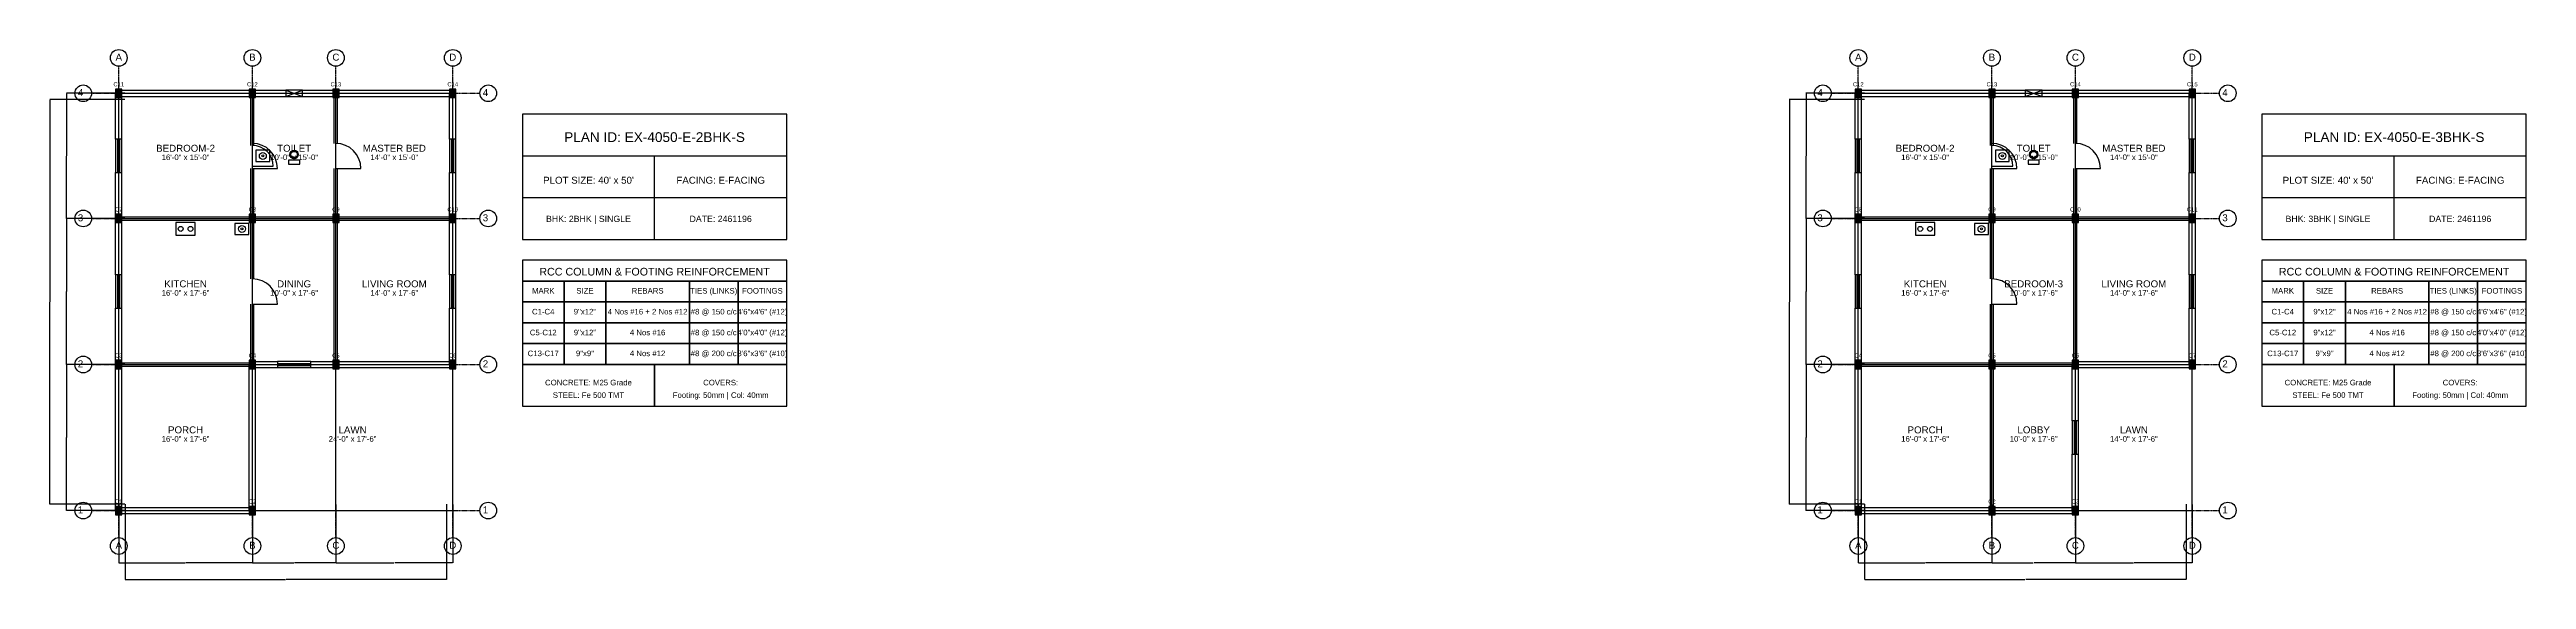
# Model space of a CAD drawing. Header units: inches. Extents: x -134 to 23580, y -99 to 23207.
# Drawn here: x 12400 to 15960, y 4901 to 5663 of the extents above; entities that cross this region are included whole.
import ezdxf
from ezdxf.enums import TextEntityAlignment as Align

# ---------------------------------------------------------------- set-up
doc = ezdxf.new("R2010")
doc.units = ezdxf.units.IN
doc.header["$MEASUREMENT"] = 0
doc.linetypes.add('CENTER', pattern=[2, 1.25, -0.25, 0.25, -0.25])
for name, color, linetype in [('A-COL-HATCH', 251, 'Continuous'), ('A-COLUMN', 1, 'Continuous'), ('A-DIM', 5, 'Continuous'), ('A-DOOR', 30, 'Continuous'), ('A-FIXTURE', 8, 'Continuous'), ('A-TEXT', 2, 'Continuous'), ('A-WALL-EXT', 7, 'Continuous'), ('A-WALL-INT', 9, 'Continuous'), ('A-WINDOW', 4, 'Continuous'), ('S-BEAM-FRAMING', 2, 'Continuous'), ('S-BUBBLE', 4, 'Continuous'), ('S-GRID-CENTER', 8, 'CENTER'), ('S-TABLE', 7, 'Continuous'), ('S-TEXT', 3, 'Continuous')]:
    doc.layers.add(name, color=color, linetype=linetype)
doc.styles.get("Standard").update_dxf_attribs({"font": 'arial.ttf'})
doc.dimstyles.get("Standard").update_dxf_attribs({"dimtxt": 0.18, "dimasz": 0.18, "dimexe": 0.18, "dimexo": 0.0625, "dimgap": 0.09, "dimtad": 0, "dimtih": 1, "dimtoh": 1, "dimdec": 4, "dimzin": 0, "dimdsep": 46, "dimtxsty": 'Standard', "dimcen": 0.09, "dimadec": 0, "dimazin": 0, "dimtfac": 1, "dimtdec": 4, "dimtofl": 0, "dimtmove": 0, "dimatfit": 3, "dimfxl": 1, "dimtolj": 1, "dimtzin": 0, "dimarcsym": 0})

# ---------------------------------------------------------------- blocks, each defined once
blk = doc.blocks.new('*D251')
at = {"layer": 'A-DIM', "color": 0, "lineweight": -2, "transparency": 16777216}
for p, q in [((12500, 5008.9), (12500, 4924.8)), ((12692, 5008.9), (12692, 4924.8)), ((12500.2, 4925), (12595.4, 4925)), ((12691.8, 4925), (12596.6, 4925))]:
    blk.add_line(p, q, dxfattribs=at)
at = {"layer": 'A-DIM', "color": 0, "transparency": 16777216}
for points in [[(12500.2, 4925), (12500.2, 4925), (12500, 4925)], [(12691.8, 4925), (12691.8, 4925), (12692, 4925)]]:
    blk.add_solid(points, dxfattribs=at)
at = {"layer": 'Defpoints', "color": 0, "transparency": 16777216}
for p in [(12500, 5009), (12692, 5009), (12692, 4925)]:
    blk.add_point(p, dxfattribs=at)
at = {"layer": 'A-DIM', "color": 0, "transparency": 16777216, "insert": (12596, 4925), "char_height": 0.18, "attachment_point": 5}
blk.add_mtext('\\A1;192.0000', dxfattribs=at)
blk = doc.blocks.new('*D252')
at = {"layer": 'A-DIM', "color": 0, "lineweight": -2, "transparency": 16777216}
for p, q in [((12692, 5008.9), (12692, 4924.8)), ((12812, 5008.9), (12812, 4924.8)), ((12692.2, 4925), (12751.4, 4925)), ((12811.8, 4925), (12752.6, 4925))]:
    blk.add_line(p, q, dxfattribs=at)
at = {"layer": 'A-DIM', "color": 0, "transparency": 16777216}
for points in [[(12692.2, 4925), (12692.2, 4925), (12692, 4925)], [(12811.8, 4925), (12811.8, 4925), (12812, 4925)]]:
    blk.add_solid(points, dxfattribs=at)
at = {"layer": 'Defpoints', "color": 0, "transparency": 16777216}
for p in [(12692, 5009), (12812, 5009), (12812, 4925)]:
    blk.add_point(p, dxfattribs=at)
at = {"layer": 'A-DIM', "color": 0, "transparency": 16777216, "insert": (12752, 4925), "char_height": 0.18, "attachment_point": 5}
blk.add_mtext('\\A1;120.0000', dxfattribs=at)
blk = doc.blocks.new('*D253')
at = {"layer": 'A-DIM', "color": 0, "lineweight": -2, "transparency": 16777216}
for p, q in [((12812, 5008.9), (12812, 4924.8)), ((12980, 5008.9), (12980, 4924.8)), ((12812.2, 4925), (12895.4, 4925)), ((12979.8, 4925), (12896.6, 4925))]:
    blk.add_line(p, q, dxfattribs=at)
at = {"layer": 'A-DIM', "color": 0, "transparency": 16777216}
for points in [[(12812.2, 4925), (12812.2, 4925), (12812, 4925)], [(12979.8, 4925), (12979.8, 4925), (12980, 4925)]]:
    blk.add_solid(points, dxfattribs=at)
at = {"layer": 'Defpoints', "color": 0, "transparency": 16777216}
for p in [(12812, 5009), (12980, 5009), (12980, 4925)]:
    blk.add_point(p, dxfattribs=at)
at = {"layer": 'A-DIM', "color": 0, "transparency": 16777216, "insert": (12896, 4925), "char_height": 0.18, "attachment_point": 5}
blk.add_mtext('\\A1;168.0000', dxfattribs=at)
blk = doc.blocks.new('*D254')
at = {"layer": 'A-DIM', "color": 0, "lineweight": -2, "transparency": 16777216}
for p, q in [((12509, 5008.9375), (12509, 4900.82)), ((12971, 5008.9375), (12971, 4900.82)), ((12509.18, 4901), (12739.393206, 4901)), ((12970.82, 4901), (12740.606794, 4901))]:
    blk.add_line(p, q, dxfattribs=at)
at = {"layer": 'A-DIM', "color": 0, "transparency": 16777216}
for points in [[(12509.18, 4901.03), (12509.18, 4900.97), (12509, 4901)], [(12970.82, 4901.03), (12970.82, 4900.97), (12971, 4901)]]:
    blk.add_solid(points, dxfattribs=at)
at = {"layer": 'Defpoints', "color": 0, "transparency": 16777216}
for p in [(12509, 5009), (12971, 5009), (12971, 4901)]:
    blk.add_point(p, dxfattribs=at)
at = {"layer": 'A-DIM', "color": 0, "transparency": 16777216, "insert": (12740, 4901), "char_height": 0.18, "attachment_point": 5}
blk.add_mtext('\\A1;462.0000', dxfattribs=at)
blk = doc.blocks.new('*D255')
at = {"layer": 'A-DIM', "color": 0, "lineweight": -2, "transparency": 16777216}
for p, q in [((12508.9, 5210), (12424.8, 5210)), ((12425, 5209.8), (12425, 5105.2)), ((12425, 5000.2), (12425, 5104.8)), ((12508.9, 5000), (12424.8, 5000))]:
    blk.add_line(p, q, dxfattribs=at)
at = {"layer": 'A-DIM', "color": 0, "transparency": 16777216}
for points in [[(12425, 5209.8), (12425, 5209.8), (12425, 5210)], [(12425, 5000.2), (12425, 5000.2), (12425, 5000)]]:
    blk.add_solid(points, dxfattribs=at)
at = {"layer": 'Defpoints', "color": 0, "transparency": 16777216}
for p in [(12425, 5210), (12509, 5210), (12509, 5000)]:
    blk.add_point(p, dxfattribs=at)
at = {"layer": 'A-DIM', "color": 0, "transparency": 16777216, "insert": (12425, 5105), "char_height": 0.18, "attachment_point": 5}
blk.add_mtext('\\A1;210.0000', dxfattribs=at)
blk = doc.blocks.new('*D256')
at = {"layer": 'A-DIM', "color": 0, "lineweight": -2, "transparency": 16777216}
for p, q in [((12508.9, 5420), (12424.8, 5420)), ((12425, 5419.8), (12425, 5315.2)), ((12425, 5210.2), (12425, 5314.8)), ((12508.9, 5210), (12424.8, 5210))]:
    blk.add_line(p, q, dxfattribs=at)
at = {"layer": 'A-DIM', "color": 0, "transparency": 16777216}
for points in [[(12425, 5419.8), (12425, 5419.8), (12425, 5420)], [(12425, 5210.2), (12425, 5210.2), (12425, 5210)]]:
    blk.add_solid(points, dxfattribs=at)
at = {"layer": 'Defpoints', "color": 0, "transparency": 16777216}
for p in [(12425, 5420), (12509, 5420), (12509, 5210)]:
    blk.add_point(p, dxfattribs=at)
at = {"layer": 'A-DIM', "color": 0, "transparency": 16777216, "insert": (12425, 5315), "char_height": 0.18, "attachment_point": 5}
blk.add_mtext('\\A1;210.0000', dxfattribs=at)
blk = doc.blocks.new('*D257')
at = {"layer": 'A-DIM', "color": 0, "lineweight": -2, "transparency": 16777216}
for p, q in [((12508.9, 5600), (12424.8, 5600)), ((12425, 5599.8), (12425, 5510.2)), ((12425, 5420.2), (12425, 5509.8)), ((12508.9, 5420), (12424.8, 5420))]:
    blk.add_line(p, q, dxfattribs=at)
at = {"layer": 'A-DIM', "color": 0, "transparency": 16777216}
for points in [[(12425, 5599.8), (12425, 5599.8), (12425, 5600)], [(12425, 5420.2), (12425, 5420.2), (12425, 5420)]]:
    blk.add_solid(points, dxfattribs=at)
at = {"layer": 'Defpoints', "color": 0, "transparency": 16777216}
for p in [(12425, 5600), (12509, 5600), (12509, 5420)]:
    blk.add_point(p, dxfattribs=at)
at = {"layer": 'A-DIM', "color": 0, "transparency": 16777216, "insert": (12425, 5510), "char_height": 0.18, "attachment_point": 5}
blk.add_mtext('\\A1;180.0000', dxfattribs=at)
blk = doc.blocks.new('*D258')
at = {"layer": 'A-DIM', "color": 0, "lineweight": -2, "transparency": 16777216}
for p, q in [((12508.9, 5591), (12400.8, 5591)), ((12401, 5590.8), (12401, 5300.2)), ((12401, 5009.2), (12401, 5299.8)), ((12508.9, 5009), (12400.8, 5009))]:
    blk.add_line(p, q, dxfattribs=at)
at = {"layer": 'A-DIM', "color": 0, "transparency": 16777216}
for points in [[(12401, 5590.8), (12401, 5590.8), (12401, 5591)], [(12401, 5009.2), (12401, 5009.2), (12401, 5009)]]:
    blk.add_solid(points, dxfattribs=at)
at = {"layer": 'Defpoints', "color": 0, "transparency": 16777216}
for p in [(12401, 5591), (12509, 5591), (12509, 5009)]:
    blk.add_point(p, dxfattribs=at)
at = {"layer": 'A-DIM', "color": 0, "transparency": 16777216, "insert": (12401, 5300), "char_height": 0.18, "attachment_point": 5}
blk.add_mtext('\\A1;582.0000', dxfattribs=at)
blk = doc.blocks.new('*D259')
at = {"layer": 'A-DIM', "color": 0, "lineweight": -2, "transparency": 16777216}
for p, q in [((15000, 5008.9), (15000, 4924.8)), ((15192, 5008.9), (15192, 4924.8)), ((15000.2, 4925), (15095.4, 4925)), ((15191.8, 4925), (15096.6, 4925))]:
    blk.add_line(p, q, dxfattribs=at)
at = {"layer": 'A-DIM', "color": 0, "transparency": 16777216}
for points in [[(15000.2, 4925), (15000.2, 4925), (15000, 4925)], [(15191.8, 4925), (15191.8, 4925), (15192, 4925)]]:
    blk.add_solid(points, dxfattribs=at)
at = {"layer": 'Defpoints', "color": 0, "transparency": 16777216}
for p in [(15000, 5009), (15192, 5009), (15192, 4925)]:
    blk.add_point(p, dxfattribs=at)
at = {"layer": 'A-DIM', "color": 0, "transparency": 16777216, "insert": (15096, 4925), "char_height": 0.18, "attachment_point": 5}
blk.add_mtext('\\A1;192.0000', dxfattribs=at)
blk = doc.blocks.new('*D260')
at = {"layer": 'A-DIM', "color": 0, "lineweight": -2, "transparency": 16777216}
for p, q in [((15192, 5008.9), (15192, 4924.8)), ((15312, 5008.9), (15312, 4924.8)), ((15192.2, 4925), (15251.4, 4925)), ((15311.8, 4925), (15252.6, 4925))]:
    blk.add_line(p, q, dxfattribs=at)
at = {"layer": 'A-DIM', "color": 0, "transparency": 16777216}
for points in [[(15192.2, 4925), (15192.2, 4925), (15192, 4925)], [(15311.8, 4925), (15311.8, 4925), (15312, 4925)]]:
    blk.add_solid(points, dxfattribs=at)
at = {"layer": 'Defpoints', "color": 0, "transparency": 16777216}
for p in [(15192, 5009), (15312, 5009), (15312, 4925)]:
    blk.add_point(p, dxfattribs=at)
at = {"layer": 'A-DIM', "color": 0, "transparency": 16777216, "insert": (15252, 4925), "char_height": 0.18, "attachment_point": 5}
blk.add_mtext('\\A1;120.0000', dxfattribs=at)
blk = doc.blocks.new('*D261')
at = {"layer": 'A-DIM', "color": 0, "lineweight": -2, "transparency": 16777216}
for p, q in [((15312, 5008.9), (15312, 4924.8)), ((15480, 5008.9), (15480, 4924.8)), ((15312.2, 4925), (15395.4, 4925)), ((15479.8, 4925), (15396.6, 4925))]:
    blk.add_line(p, q, dxfattribs=at)
at = {"layer": 'A-DIM', "color": 0, "transparency": 16777216}
for points in [[(15312.2, 4925), (15312.2, 4925), (15312, 4925)], [(15479.8, 4925), (15479.8, 4925), (15480, 4925)]]:
    blk.add_solid(points, dxfattribs=at)
at = {"layer": 'Defpoints', "color": 0, "transparency": 16777216}
for p in [(15312, 5009), (15480, 5009), (15480, 4925)]:
    blk.add_point(p, dxfattribs=at)
at = {"layer": 'A-DIM', "color": 0, "transparency": 16777216, "insert": (15396, 4925), "char_height": 0.18, "attachment_point": 5}
blk.add_mtext('\\A1;168.0000', dxfattribs=at)
blk = doc.blocks.new('*D262')
at = {"layer": 'A-DIM', "color": 0, "lineweight": -2, "transparency": 16777216}
for p, q in [((15009, 5008.9375), (15009, 4900.82)), ((15471, 5008.9375), (15471, 4900.82)), ((15009.18, 4901), (15239.393206, 4901)), ((15470.82, 4901), (15240.606794, 4901))]:
    blk.add_line(p, q, dxfattribs=at)
at = {"layer": 'A-DIM', "color": 0, "transparency": 16777216}
for points in [[(15009.18, 4901.03), (15009.18, 4900.97), (15009, 4901)], [(15470.82, 4901.03), (15470.82, 4900.97), (15471, 4901)]]:
    blk.add_solid(points, dxfattribs=at)
at = {"layer": 'Defpoints', "color": 0, "transparency": 16777216}
for p in [(15009, 5009), (15471, 5009), (15471, 4901)]:
    blk.add_point(p, dxfattribs=at)
at = {"layer": 'A-DIM', "color": 0, "transparency": 16777216, "insert": (15240, 4901), "char_height": 0.18, "attachment_point": 5}
blk.add_mtext('\\A1;462.0000', dxfattribs=at)
blk = doc.blocks.new('*D263')
at = {"layer": 'A-DIM', "color": 0, "lineweight": -2, "transparency": 16777216}
for p, q in [((15008.9, 5210), (14924.8, 5210)), ((14925, 5209.8), (14925, 5105.2)), ((14925, 5000.2), (14925, 5104.8)), ((15008.9, 5000), (14924.8, 5000))]:
    blk.add_line(p, q, dxfattribs=at)
at = {"layer": 'A-DIM', "color": 0, "transparency": 16777216}
for points in [[(14925, 5209.8), (14925, 5209.8), (14925, 5210)], [(14925, 5000.2), (14925, 5000.2), (14925, 5000)]]:
    blk.add_solid(points, dxfattribs=at)
at = {"layer": 'Defpoints', "color": 0, "transparency": 16777216}
for p in [(14925, 5210), (15009, 5210), (15009, 5000)]:
    blk.add_point(p, dxfattribs=at)
at = {"layer": 'A-DIM', "color": 0, "transparency": 16777216, "insert": (14925, 5105), "char_height": 0.18, "attachment_point": 5}
blk.add_mtext('\\A1;210.0000', dxfattribs=at)
blk = doc.blocks.new('*D264')
at = {"layer": 'A-DIM', "color": 0, "lineweight": -2, "transparency": 16777216}
for p, q in [((15008.9, 5420), (14924.8, 5420)), ((14925, 5419.8), (14925, 5315.2)), ((14925, 5210.2), (14925, 5314.8)), ((15008.9, 5210), (14924.8, 5210))]:
    blk.add_line(p, q, dxfattribs=at)
at = {"layer": 'A-DIM', "color": 0, "transparency": 16777216}
for points in [[(14925, 5419.8), (14925, 5419.8), (14925, 5420)], [(14925, 5210.2), (14925, 5210.2), (14925, 5210)]]:
    blk.add_solid(points, dxfattribs=at)
at = {"layer": 'Defpoints', "color": 0, "transparency": 16777216}
for p in [(14925, 5420), (15009, 5420), (15009, 5210)]:
    blk.add_point(p, dxfattribs=at)
at = {"layer": 'A-DIM', "color": 0, "transparency": 16777216, "insert": (14925, 5315), "char_height": 0.18, "attachment_point": 5}
blk.add_mtext('\\A1;210.0000', dxfattribs=at)
blk = doc.blocks.new('*D265')
at = {"layer": 'A-DIM', "color": 0, "lineweight": -2, "transparency": 16777216}
for p, q in [((15008.9, 5600), (14924.8, 5600)), ((14925, 5599.8), (14925, 5510.2)), ((14925, 5420.2), (14925, 5509.8)), ((15008.9, 5420), (14924.8, 5420))]:
    blk.add_line(p, q, dxfattribs=at)
at = {"layer": 'A-DIM', "color": 0, "transparency": 16777216}
for points in [[(14925, 5599.8), (14925, 5599.8), (14925, 5600)], [(14925, 5420.2), (14925, 5420.2), (14925, 5420)]]:
    blk.add_solid(points, dxfattribs=at)
at = {"layer": 'Defpoints', "color": 0, "transparency": 16777216}
for p in [(14925, 5600), (15009, 5600), (15009, 5420)]:
    blk.add_point(p, dxfattribs=at)
at = {"layer": 'A-DIM', "color": 0, "transparency": 16777216, "insert": (14925, 5510), "char_height": 0.18, "attachment_point": 5}
blk.add_mtext('\\A1;180.0000', dxfattribs=at)
blk = doc.blocks.new('*D266')
at = {"layer": 'A-DIM', "color": 0, "lineweight": -2, "transparency": 16777216}
for p, q in [((15008.9, 5591), (14900.8, 5591)), ((14901, 5590.8), (14901, 5300.2)), ((14901, 5009.2), (14901, 5299.8)), ((15008.9, 5009), (14900.8, 5009))]:
    blk.add_line(p, q, dxfattribs=at)
at = {"layer": 'A-DIM', "color": 0, "transparency": 16777216}
for points in [[(14901, 5590.8), (14901, 5590.8), (14901, 5591)], [(14901, 5009.2), (14901, 5009.2), (14901, 5009)]]:
    blk.add_solid(points, dxfattribs=at)
at = {"layer": 'Defpoints', "color": 0, "transparency": 16777216}
for p in [(14901, 5591), (15009, 5591), (15009, 5009)]:
    blk.add_point(p, dxfattribs=at)
at = {"layer": 'A-DIM', "color": 0, "transparency": 16777216, "insert": (14901, 5300), "char_height": 0.18, "attachment_point": 5}
blk.add_mtext('\\A1;582.0000', dxfattribs=at)

msp = doc.modelspace()

# ---------------------------------------------------------------- linework, layer by layer
at = {"layer": 'A-COL-HATCH'}
for points in [[(12495.5, 5594), (12504.5, 5594), (12495.5, 5606), (12504.5, 5606)], [(12687.5, 5594), (12696.5, 5594), (12687.5, 5606), (12696.5, 5606)], [(12807.5, 5594), (12816.5, 5594), (12807.5, 5606), (12816.5, 5606)], [(12975.5, 5594), (12984.5, 5594), (12975.5, 5606), (12984.5, 5606)], [(14995.5, 5594), (15004.5, 5594), (14995.5, 5606), (15004.5, 5606)], [(15187.5, 5594), (15196.5, 5594), (15187.5, 5606), (15196.5, 5606)], [(15307.5, 5594), (15316.5, 5594), (15307.5, 5606), (15316.5, 5606)], [(15475.5, 5594), (15484.5, 5594), (15475.5, 5606), (15484.5, 5606)], [(12495.5, 5414), (12504.5, 5414), (12495.5, 5426), (12504.5, 5426)], [(12687.5, 5414), (12696.5, 5414), (12687.5, 5426), (12696.5, 5426)], [(12807.5, 5414), (12816.5, 5414), (12807.5, 5426), (12816.5, 5426)], [(12975.5, 5414), (12984.5, 5414), (12975.5, 5426), (12984.5, 5426)], [(14995.5, 5414), (15004.5, 5414), (14995.5, 5426), (15004.5, 5426)], [(15187.5, 5414), (15196.5, 5414), (15187.5, 5426), (15196.5, 5426)], [(15307.5, 5414), (15316.5, 5414), (15307.5, 5426), (15316.5, 5426)], [(15475.5, 5414), (15484.5, 5414), (15475.5, 5426), (15484.5, 5426)], [(12495.5, 5204), (12504.5, 5204), (12495.5, 5216), (12504.5, 5216)], [(12687.5, 5204), (12696.5, 5204), (12687.5, 5216), (12696.5, 5216)], [(12807.5, 5204), (12816.5, 5204), (12807.5, 5216), (12816.5, 5216)], [(12975.5, 5204), (12984.5, 5204), (12975.5, 5216), (12984.5, 5216)], [(14995.5, 5204), (15004.5, 5204), (14995.5, 5216), (15004.5, 5216)], [(15187.5, 5204), (15196.5, 5204), (15187.5, 5216), (15196.5, 5216)], [(15307.5, 5204), (15316.5, 5204), (15307.5, 5216), (15316.5, 5216)], [(15475.5, 5204), (15484.5, 5204), (15475.5, 5216), (15484.5, 5216)], [(12495.5, 4994), (12504.5, 4994), (12495.5, 5006), (12504.5, 5006)], [(12687.5, 4994), (12696.5, 4994), (12687.5, 5006), (12696.5, 5006)], [(14995.5, 4994), (15004.5, 4994), (14995.5, 5006), (15004.5, 5006)], [(15187.5, 4994), (15196.5, 4994), (15187.5, 5006), (15196.5, 5006)], [(15307.5, 4994), (15316.5, 4994), (15307.5, 5006), (15316.5, 5006)]]:
    msp.add_solid(points, dxfattribs=at)
at = {"layer": 'A-COLUMN'}
for points in [[(12495.5, 5594), (12504.5, 5594), (12504.5, 5606), (12495.5, 5606)], [(12687.5, 5594), (12696.5, 5594), (12696.5, 5606), (12687.5, 5606)], [(12807.5, 5594), (12816.5, 5594), (12816.5, 5606), (12807.5, 5606)], [(12975.5, 5594), (12984.5, 5594), (12984.5, 5606), (12975.5, 5606)], [(14995.5, 5594), (15004.5, 5594), (15004.5, 5606), (14995.5, 5606)], [(15187.5, 5594), (15196.5, 5594), (15196.5, 5606), (15187.5, 5606)], [(15307.5, 5594), (15316.5, 5594), (15316.5, 5606), (15307.5, 5606)], [(15475.5, 5594), (15484.5, 5594), (15484.5, 5606), (15475.5, 5606)], [(12495.5, 5414), (12504.5, 5414), (12504.5, 5426), (12495.5, 5426)], [(12687.5, 5414), (12696.5, 5414), (12696.5, 5426), (12687.5, 5426)], [(12807.5, 5414), (12816.5, 5414), (12816.5, 5426), (12807.5, 5426)], [(12975.5, 5414), (12984.5, 5414), (12984.5, 5426), (12975.5, 5426)], [(14995.5, 5414), (15004.5, 5414), (15004.5, 5426), (14995.5, 5426)], [(15187.5, 5414), (15196.5, 5414), (15196.5, 5426), (15187.5, 5426)], [(15307.5, 5414), (15316.5, 5414), (15316.5, 5426), (15307.5, 5426)], [(15475.5, 5414), (15484.5, 5414), (15484.5, 5426), (15475.5, 5426)], [(12495.5, 5204), (12504.5, 5204), (12504.5, 5216), (12495.5, 5216)], [(12687.5, 5204), (12696.5, 5204), (12696.5, 5216), (12687.5, 5216)], [(12807.5, 5204), (12816.5, 5204), (12816.5, 5216), (12807.5, 5216)], [(12975.5, 5204), (12984.5, 5204), (12984.5, 5216), (12975.5, 5216)], [(14995.5, 5204), (15004.5, 5204), (15004.5, 5216), (14995.5, 5216)], [(15187.5, 5204), (15196.5, 5204), (15196.5, 5216), (15187.5, 5216)], [(15307.5, 5204), (15316.5, 5204), (15316.5, 5216), (15307.5, 5216)], [(15475.5, 5204), (15484.5, 5204), (15484.5, 5216), (15475.5, 5216)], [(12495.5, 4994), (12504.5, 4994), (12504.5, 5006), (12495.5, 5006)], [(12687.5, 4994), (12696.5, 4994), (12696.5, 5006), (12687.5, 5006)], [(14995.5, 4994), (15004.5, 4994), (15004.5, 5006), (14995.5, 5006)], [(15187.5, 4994), (15196.5, 4994), (15196.5, 5006), (15187.5, 5006)], [(15307.5, 4994), (15316.5, 4994), (15316.5, 5006), (15307.5, 5006)]]:
    msp.add_lwpolyline(points, close=True, dxfattribs=at)
at = {"layer": 'A-DOOR'}
for p, q in [((12692, 5495), (12722, 5495)), ((12692, 5492), (12728, 5492)), ((12812, 5492), (12848, 5492)), ((15192, 5495), (15222, 5495)), ((15192, 5492), (15228, 5492)), ((15312, 5492), (15348, 5492)), ((12692, 5297), (12728, 5297)), ((15192, 5297), (15228, 5297)), ((15192, 5297), (15228, 5297))]:
    msp.add_line(p, q, dxfattribs=at)
for centre, radius in [((12692, 5492), 36), ((12692, 5495), 30), ((12812, 5492), 36), ((15192, 5492), 36), ((15192, 5495), 30), ((15312, 5492), 36), ((12692, 5297), 36), ((15192, 5297), 36), ((15192, 5297), 36)]:
    msp.add_arc(centre, radius, 0, 90, dxfattribs=at)
at = {"layer": 'A-FIXTURE'}
for points in [[(12697, 5502), (12717, 5502), (12717, 5518), (12697, 5518)], [(15197, 5502), (15217, 5502), (15217, 5518), (15197, 5518)], [(12744, 5498), (12760, 5498), (12760, 5504), (12744, 5504)], [(15244, 5498), (15260, 5498), (15260, 5504), (15244, 5504)], [(12582, 5396), (12610, 5396), (12610, 5414), (12582, 5414)], [(12667, 5397), (12687, 5397), (12687, 5413), (12667, 5413)], [(15082, 5396), (15110, 5396), (15110, 5414), (15082, 5414)], [(15167, 5397), (15187, 5397), (15187, 5413), (15167, 5413)]]:
    msp.add_lwpolyline(points, close=True, dxfattribs=at)
for centre, radius in [((12752, 5512), 6), ((15252, 5512), 6), ((12707, 5510), 5), ((12707, 5510), 1.5), ((12752, 5512), 4.5), ((15207, 5510), 5), ((15207, 5510), 1.5), ((15252, 5512), 4.5), ((12589, 5405), 3.5), ((12603, 5405), 3.5), ((12677, 5405), 5), ((12677, 5405), 1.5), ((15089, 5405), 3.5), ((15103, 5405), 3.5), ((15177, 5405), 5), ((15177, 5405), 1.5)]:
    msp.add_circle(centre, radius, dxfattribs=at)
at = {"layer": 'A-WALL-EXT'}
for p, q in [((12495.5, 5534), (12495.5, 5600)), ((12500, 5604.5), (12692, 5604.5)), ((12500, 5595.5), (12692, 5595.5)), ((12504.5, 5534), (12504.5, 5600)), ((12692, 5604.5), (12740, 5604.5)), ((12692, 5595.5), (12740, 5595.5)), ((12764, 5604.5), (12812, 5604.5)), ((12764, 5595.5), (12812, 5595.5)), ((12812, 5604.5), (12980, 5604.5)), ((12812, 5595.5), (12980, 5595.5)), ((12975.5, 5534), (12975.5, 5600)), ((12984.5, 5534), (12984.5, 5600)), ((14995.5, 5534), (14995.5, 5600)), ((15000, 5604.5), (15192, 5604.5)), ((15000, 5595.5), (15192, 5595.5)), ((15004.5, 5534), (15004.5, 5600)), ((15192, 5604.5), (15240, 5604.5)), ((15192, 5595.5), (15240, 5595.5)), ((15264, 5604.5), (15312, 5604.5)), ((15264, 5595.5), (15312, 5595.5)), ((15312, 5604.5), (15480, 5604.5)), ((15312, 5595.5), (15480, 5595.5)), ((15475.5, 5534), (15475.5, 5600)), ((15484.5, 5534), (15484.5, 5600)), ((12495.5, 5420), (12495.5, 5486)), ((12504.5, 5420), (12504.5, 5486)), ((12975.5, 5420), (12975.5, 5486)), ((12984.5, 5420), (12984.5, 5486)), ((13080, 5510), (13460, 5510)), ((13270, 5390), (13270, 5510)), ((14995.5, 5420), (14995.5, 5486)), ((15004.5, 5420), (15004.5, 5486)), ((15475.5, 5420), (15475.5, 5486)), ((15484.5, 5420), (15484.5, 5486)), ((15580, 5510), (15960, 5510)), ((15770, 5390), (15770, 5510)), ((13080, 5450), (13460, 5450)), ((15580, 5450), (15960, 5450)), ((12495.5, 5339), (12495.5, 5420)), ((12504.5, 5339), (12504.5, 5420)), ((12975.5, 5339), (12975.5, 5420)), ((12984.5, 5339), (12984.5, 5420)), ((14995.5, 5339), (14995.5, 5420)), ((15004.5, 5339), (15004.5, 5420)), ((15475.5, 5339), (15475.5, 5420)), ((15484.5, 5339), (15484.5, 5420)), ((12495.5, 5210), (12495.5, 5291)), ((12504.5, 5210), (12504.5, 5291)), ((12975.5, 5210), (12975.5, 5291)), ((12984.5, 5210), (12984.5, 5291)), ((14995.5, 5210), (14995.5, 5291)), ((15004.5, 5210), (15004.5, 5291)), ((15475.5, 5210), (15475.5, 5291)), ((15484.5, 5210), (15484.5, 5291)), ((12495.5, 5000), (12495.5, 5210)), ((12504.5, 5000), (12504.5, 5210)), ((12687.5, 5000), (12687.5, 5210)), ((12692, 5214.5), (12728, 5214.5)), ((12692, 5205.5), (12728, 5205.5)), ((12696.5, 5000), (12696.5, 5210)), ((12776, 5214.5), (12812, 5214.5)), ((12776, 5205.5), (12812, 5205.5)), ((12812, 5214.5), (12980, 5214.5)), ((12812, 5205.5), (12980, 5205.5)), ((14995.5, 5000), (14995.5, 5210)), ((15004.5, 5000), (15004.5, 5210)), ((15307.5, 5129), (15307.5, 5210)), ((15312, 5214.5), (15480, 5214.5)), ((15312, 5205.5), (15480, 5205.5)), ((15316.5, 5129), (15316.5, 5210)), ((15307.5, 5000), (15307.5, 5081)), ((15316.5, 5000), (15316.5, 5081)), ((12500, 5004.5), (12692, 5004.5)), ((12500, 4995.5), (12692, 4995.5)), ((15000, 5004.5), (15192, 5004.5)), ((15000, 4995.5), (15192, 4995.5)), ((15192, 5004.5), (15312, 5004.5)), ((15192, 4995.5), (15312, 4995.5))]:
    msp.add_line(p, q, dxfattribs=at)
for points in [[(13080, 5390), (13460, 5390), (13460, 5570), (13080, 5570)], [(15580, 5390), (15960, 5390), (15960, 5570), (15580, 5570)]]:
    msp.add_lwpolyline(points, close=True, dxfattribs=at)
at = {"layer": 'A-WALL-INT'}
for p, q in [((12689.75, 5525), (12689.75, 5600)), ((12694.25, 5525), (12694.25, 5600)), ((12809.75, 5528), (12809.75, 5600)), ((12814.25, 5528), (12814.25, 5600)), ((15189.75, 5525), (15189.75, 5600)), ((15194.25, 5525), (15194.25, 5600)), ((15309.75, 5528), (15309.75, 5600)), ((15314.25, 5528), (15314.25, 5600)), ((12689.75, 5420), (12689.75, 5492)), ((12694.25, 5420), (12694.25, 5492)), ((12809.75, 5420), (12809.75, 5492)), ((12814.25, 5420), (12814.25, 5492)), ((15189.75, 5420), (15189.75, 5492)), ((15194.25, 5420), (15194.25, 5492)), ((15309.75, 5420), (15309.75, 5492)), ((15314.25, 5420), (15314.25, 5492)), ((12500, 5422.25), (12692, 5422.25)), ((12500, 5417.75), (12692, 5417.75)), ((12689.75, 5333), (12689.75, 5420)), ((12692, 5422.25), (12812, 5422.25)), ((12692, 5417.75), (12812, 5417.75)), ((12694.25, 5333), (12694.25, 5420)), ((12809.75, 5210), (12809.75, 5420)), ((12812, 5422.25), (12980, 5422.25)), ((12812, 5417.75), (12980, 5417.75)), ((12814.25, 5210), (12814.25, 5420)), ((15000, 5422.25), (15192, 5422.25)), ((15000, 5417.75), (15192, 5417.75)), ((15189.75, 5333), (15189.75, 5420)), ((15192, 5422.25), (15312, 5422.25)), ((15192, 5417.75), (15312, 5417.75)), ((15194.25, 5333), (15194.25, 5420)), ((15309.75, 5210), (15309.75, 5420)), ((15312, 5422.25), (15480, 5422.25)), ((15312, 5417.75), (15480, 5417.75)), ((15314.25, 5210), (15314.25, 5420)), ((12689.75, 5210), (12689.75, 5297)), ((12694.25, 5210), (12694.25, 5297)), ((15189.75, 5210), (15189.75, 5297)), ((15194.25, 5210), (15194.25, 5297)), ((12500, 5212.25), (12692, 5212.25)), ((12500, 5207.75), (12692, 5207.75)), ((15000, 5212.25), (15192, 5212.25)), ((15000, 5207.75), (15192, 5207.75)), ((15189.75, 5000), (15189.75, 5210)), ((15192, 5212.25), (15312, 5212.25)), ((15192, 5207.75), (15312, 5207.75)), ((15194.25, 5000), (15194.25, 5210))]:
    msp.add_line(p, q, dxfattribs=at)
at = {"layer": 'A-WINDOW'}
for p, q in [((12740, 5595.5), (12764, 5604.5)), ((12740, 5604.5), (12764, 5595.5)), ((15240, 5595.5), (15264, 5604.5)), ((15240, 5604.5), (15264, 5595.5)), ((12498.5, 5486), (12498.5, 5534)), ((12501.5, 5486), (12501.5, 5534)), ((12978.5, 5486), (12978.5, 5534)), ((12981.5, 5486), (12981.5, 5534)), ((14998.5, 5486), (14998.5, 5534)), ((15001.5, 5486), (15001.5, 5534)), ((15478.5, 5486), (15478.5, 5534)), ((15481.5, 5486), (15481.5, 5534)), ((12498.5, 5291), (12498.5, 5339)), ((12501.5, 5291), (12501.5, 5339)), ((12978.5, 5291), (12978.5, 5339)), ((12981.5, 5291), (12981.5, 5339)), ((14998.5, 5291), (14998.5, 5339)), ((15001.5, 5291), (15001.5, 5339)), ((15478.5, 5291), (15478.5, 5339)), ((15481.5, 5291), (15481.5, 5339)), ((12728, 5211.5), (12776, 5211.5)), ((12728, 5208.5), (12776, 5208.5)), ((15310.5, 5081), (15310.5, 5129)), ((15313.5, 5081), (15313.5, 5129))]:
    msp.add_line(p, q, dxfattribs=at)
for points in [[(12740, 5595.5), (12764, 5595.5), (12764, 5604.5), (12740, 5604.5)], [(15240, 5595.5), (15264, 5595.5), (15264, 5604.5), (15240, 5604.5)], [(12495.5, 5486), (12504.5, 5486), (12504.5, 5534), (12495.5, 5534)], [(12975.5, 5486), (12984.5, 5486), (12984.5, 5534), (12975.5, 5534)], [(14995.5, 5486), (15004.5, 5486), (15004.5, 5534), (14995.5, 5534)], [(15475.5, 5486), (15484.5, 5486), (15484.5, 5534), (15475.5, 5534)], [(12495.5, 5291), (12504.5, 5291), (12504.5, 5339), (12495.5, 5339)], [(12975.5, 5291), (12984.5, 5291), (12984.5, 5339), (12975.5, 5339)], [(14995.5, 5291), (15004.5, 5291), (15004.5, 5339), (14995.5, 5339)], [(15475.5, 5291), (15484.5, 5291), (15484.5, 5339), (15475.5, 5339)], [(12728, 5205.5), (12776, 5205.5), (12776, 5214.5), (12728, 5214.5)], [(15307.5, 5081), (15316.5, 5081), (15316.5, 5129), (15307.5, 5129)]]:
    msp.add_lwpolyline(points, close=True, dxfattribs=at)
at = {"layer": 'S-BEAM-FRAMING'}
for p, q in [((12500, 5000), (12500, 5600)), ((12500, 5600), (12980, 5600)), ((12692, 5000), (12692, 5600)), ((12812, 5000), (12812, 5600)), ((12980, 5000), (12980, 5600)), ((15000, 5000), (15000, 5600)), ((15000, 5600), (15480, 5600)), ((15192, 5000), (15192, 5600)), ((15312, 5000), (15312, 5600)), ((15480, 5000), (15480, 5600)), ((12500, 5420), (12980, 5420)), ((15000, 5420), (15480, 5420)), ((12500, 5210), (12980, 5210)), ((15000, 5210), (15480, 5210)), ((12500, 5000), (12980, 5000)), ((15000, 5000), (15480, 5000))]:
    msp.add_line(p, q, dxfattribs=at)
at = {"layer": 'S-BUBBLE'}
for centre in [(12500, 5651), (12692, 5651), (12812, 5651), (12980, 5651), (15000, 5651), (15192, 5651), (15312, 5651), (15480, 5651), (12449, 5600), (13031, 5600), (14949, 5600), (15531, 5600), (12449, 5420), (13031, 5420), (14949, 5420), (15531, 5420), (12449, 5210), (13031, 5210), (14949, 5210), (15531, 5210), (12449, 5000), (13031, 5000), (14949, 5000), (15531, 5000), (12500, 4949), (12692, 4949), (12812, 4949), (12980, 4949), (15000, 4949), (15192, 4949), (15312, 4949), (15480, 4949)]:
    msp.add_circle(centre, 12, dxfattribs=at)
at = {"layer": 'S-GRID-CENTER'}
for p, q in [((12500, 4961), (12500, 5639)), ((12692, 4961), (12692, 5639)), ((12812, 4961), (12812, 5639)), ((12980, 4961), (12980, 5639)), ((15000, 4961), (15000, 5639)), ((15192, 4961), (15192, 5639)), ((15312, 4961), (15312, 5639)), ((15480, 4961), (15480, 5639)), ((12461, 5600), (13019, 5600)), ((14961, 5600), (15519, 5600)), ((12461, 5420), (13019, 5420)), ((14961, 5420), (15519, 5420)), ((12461, 5210), (13019, 5210)), ((14961, 5210), (15519, 5210)), ((12461, 5000), (13019, 5000)), ((14961, 5000), (15519, 5000))]:
    msp.add_line(p, q, dxfattribs=at)
at = {"layer": 'S-TABLE'}
for points in [[(13080, 5330), (13460, 5330), (13460, 5360), (13080, 5360)], [(15580, 5330), (15960, 5330), (15960, 5360), (15580, 5360)], [(13080, 5300), (13140, 5300), (13140, 5330), (13080, 5330)], [(13140, 5300), (13200, 5300), (13200, 5330), (13140, 5330)], [(13200, 5300), (13320, 5300), (13320, 5330), (13200, 5330)], [(13320, 5300), (13390, 5300), (13390, 5330), (13320, 5330)], [(13390, 5300), (13460, 5300), (13460, 5330), (13390, 5330)], [(15580, 5300), (15640, 5300), (15640, 5330), (15580, 5330)], [(15640, 5300), (15700, 5300), (15700, 5330), (15640, 5330)], [(15700, 5300), (15820, 5300), (15820, 5330), (15700, 5330)], [(15820, 5300), (15890, 5300), (15890, 5330), (15820, 5330)], [(15890, 5300), (15960, 5300), (15960, 5330), (15890, 5330)], [(13080, 5270), (13140, 5270), (13140, 5300), (13080, 5300)], [(13080, 5240), (13140, 5240), (13140, 5270), (13080, 5270)], [(13140, 5270), (13200, 5270), (13200, 5300), (13140, 5300)], [(13140, 5240), (13200, 5240), (13200, 5270), (13140, 5270)], [(13200, 5270), (13320, 5270), (13320, 5300), (13200, 5300)], [(13200, 5240), (13320, 5240), (13320, 5270), (13200, 5270)], [(13320, 5270), (13390, 5270), (13390, 5300), (13320, 5300)], [(13320, 5240), (13390, 5240), (13390, 5270), (13320, 5270)], [(13390, 5270), (13460, 5270), (13460, 5300), (13390, 5300)], [(13390, 5240), (13460, 5240), (13460, 5270), (13390, 5270)], [(15580, 5270), (15640, 5270), (15640, 5300), (15580, 5300)], [(15580, 5240), (15640, 5240), (15640, 5270), (15580, 5270)], [(15640, 5270), (15700, 5270), (15700, 5300), (15640, 5300)], [(15640, 5240), (15700, 5240), (15700, 5270), (15640, 5270)], [(15700, 5270), (15820, 5270), (15820, 5300), (15700, 5300)], [(15700, 5240), (15820, 5240), (15820, 5270), (15700, 5270)], [(15820, 5270), (15890, 5270), (15890, 5300), (15820, 5300)], [(15820, 5240), (15890, 5240), (15890, 5270), (15820, 5270)], [(15890, 5270), (15960, 5270), (15960, 5300), (15890, 5300)], [(15890, 5240), (15960, 5240), (15960, 5270), (15890, 5270)], [(13080, 5210), (13140, 5210), (13140, 5240), (13080, 5240)], [(13140, 5210), (13200, 5210), (13200, 5240), (13140, 5240)], [(13200, 5210), (13320, 5210), (13320, 5240), (13200, 5240)], [(13320, 5210), (13390, 5210), (13390, 5240), (13320, 5240)], [(13390, 5210), (13460, 5210), (13460, 5240), (13390, 5240)], [(15580, 5210), (15640, 5210), (15640, 5240), (15580, 5240)], [(15640, 5210), (15700, 5210), (15700, 5240), (15640, 5240)], [(15700, 5210), (15820, 5210), (15820, 5240), (15700, 5240)], [(15820, 5210), (15890, 5210), (15890, 5240), (15820, 5240)], [(15890, 5210), (15960, 5210), (15960, 5240), (15890, 5240)], [(13080, 5150), (13270, 5150), (13270, 5210), (13080, 5210)], [(13270, 5150), (13460, 5150), (13460, 5210), (13270, 5210)], [(15580, 5150), (15770, 5150), (15770, 5210), (15580, 5210)], [(15770, 5150), (15960, 5150), (15960, 5210), (15770, 5210)]]:
    msp.add_lwpolyline(points, close=True, dxfattribs=at)

# ---------------------------------------------------------------- texts
at = {"layer": 'A-TEXT'}
for s, height, p in [('C11', 6, (12500, 5610)), ('C12', 6, (12692, 5610)), ('C13', 6, (12812, 5610)), ('C14', 6, (12980, 5610)), ('C12', 6, (15000, 5610)), ('C13', 6, (15192, 5610)), ('C14', 6, (15312, 5610)), ('C15', 6, (15480, 5610)), ('BEDROOM-2', 10, (12596, 5516)), ('TOILET', 10, (12752, 5516)), ('MASTER BED', 10, (12896, 5516)), ('PLAN ID: EX-4050-E-2BHK-S', 14, (13270, 5530)), ('BEDROOM-2', 10, (15096, 5516)), ('TOILET', 10, (15252, 5516)), ('MASTER BED', 10, (15396, 5516)), ('PLAN ID: EX-4050-E-3BHK-S', 14, (15770, 5530)), ('16\'-0" x 15\'-0"', 8, (12596, 5504)), ('10\'-0" x 15\'-0"', 8, (12752, 5504)), ('14\'-0" x 15\'-0"', 8, (12896, 5504)), ('16\'-0" x 15\'-0"', 8, (15096, 5504)), ('10\'-0" x 15\'-0"', 8, (15252, 5504)), ('14\'-0" x 15\'-0"', 8, (15396, 5504)), ("PLOT SIZE: 40' x 50'", 10, (13175, 5470)), ('FACING: E-FACING', 10, (13365, 5470)), ("PLOT SIZE: 40' x 50'", 10, (15675, 5470)), ('FACING: E-FACING', 10, (15865, 5470)), ('C7', 6, (12500, 5430)), ('C8', 6, (12692, 5430)), ('C9', 6, (12812, 5430)), ('C10', 6, (12980, 5430)), ('BHK: 2BHK | SINGLE', 9, (13175, 5415)), ('DATE: 2461196', 9, (13365, 5415)), ('C8', 6, (15000, 5430)), ('C9', 6, (15192, 5430)), ('C10', 6, (15312, 5430)), ('C11', 6, (15480, 5430)), ('BHK: 3BHK | SINGLE', 9, (15675, 5415)), ('DATE: 2461196', 9, (15865, 5415)), ('16\'-0" x 17\'-6"', 8, (12596, 5309)), ('KITCHEN', 10, (12596, 5321)), ('10\'-0" x 17\'-6"', 8, (12752, 5309)), ('DINING', 10, (12752, 5321)), ('LIVING ROOM', 10, (12896, 5321)), ('14\'-0" x 17\'-6"', 8, (12896, 5309)), ('16\'-0" x 17\'-6"', 8, (15096, 5309)), ('KITCHEN', 10, (15096, 5321)), ('BEDROOM-3', 10, (15252, 5321)), ('10\'-0" x 17\'-6"', 8, (15252, 5309)), ('LIVING ROOM', 10, (15396, 5321)), ('14\'-0" x 17\'-6"', 8, (15396, 5309)), ('C3', 6, (12500, 5220)), ('C4', 6, (12692, 5220)), ('C5', 6, (12812, 5220)), ('C6', 6, (12980, 5220)), ('C4', 6, (15000, 5220)), ('C5', 6, (15192, 5220)), ('C6', 6, (15312, 5220)), ('C7', 6, (15480, 5220)), ('16\'-0" x 17\'-6"', 8, (12596, 5099)), ('PORCH', 10, (12596, 5111)), ('24\'-0" x 17\'-6"', 8, (12836, 5099)), ('LAWN', 10, (12836, 5111)), ('16\'-0" x 17\'-6"', 8, (15096, 5099)), ('PORCH', 10, (15096, 5111)), ('10\'-0" x 17\'-6"', 8, (15252, 5099)), ('LOBBY', 10, (15252, 5111)), ('14\'-0" x 17\'-6"', 8, (15396, 5099)), ('LAWN', 10, (15396, 5111)), ('C1', 6, (12500, 5010)), ('C2', 6, (12692, 5010)), ('C1', 6, (15000, 5010)), ('C2', 6, (15192, 5010)), ('C3', 6, (15312, 5010))]:
    msp.add_text(s, height=height, dxfattribs=at).set_placement(p, align=Align.CENTER)
at = {"layer": 'S-TEXT'}
for s, height, p in [('A', 10, (12500, 5647)), ('B', 10, (12692, 5647)), ('C', 10, (12812, 5647)), ('D', 10, (12980, 5647)), ('A', 10, (15000, 5647)), ('B', 10, (15192, 5647)), ('C', 10, (15312, 5647)), ('D', 10, (15480, 5647)), ('4', 10, (12445, 5596)), ('4', 10, (13027, 5596)), ('4', 10, (14945, 5596)), ('4', 10, (15527, 5596)), ('3', 10, (12445, 5416)), ('3', 10, (13027, 5416)), ('3', 10, (14945, 5416)), ('3', 10, (15527, 5416)), ('RCC COLUMN & FOOTING REINFORCEMENT', 11, (13270, 5338)), ('RCC COLUMN & FOOTING REINFORCEMENT', 11, (15770, 5338)), ('MARK', 8, (13110, 5312)), ('SIZE', 8, (13170, 5312)), ('REBARS', 8, (13260, 5312)), ('TIES (LINKS)', 8, (13355, 5312)), ('FOOTINGS', 8, (13425, 5312)), ('MARK', 8, (15610, 5312)), ('SIZE', 8, (15670, 5312)), ('REBARS', 8, (15760, 5312)), ('TIES (LINKS)', 8, (15855, 5312)), ('FOOTINGS', 8, (15925, 5312)), ('C1-C4', 8, (13110, 5282)), ('9"x12"', 8, (13170, 5282)), ('4 Nos #16 + 2 Nos #12', 8, (13260, 5282)), ('#8 @ 150 c/c', 8, (13355, 5282)), ('4\'6"x4\'6" (#12)', 8, (13425, 5282)), ('C1-C4', 8, (15610, 5282)), ('9"x12"', 8, (15670, 5282)), ('4 Nos #16 + 2 Nos #12', 8, (15760, 5282)), ('#8 @ 150 c/c', 8, (15855, 5282)), ('4\'6"x4\'6" (#12)', 8, (15925, 5282)), ('C5-C12', 8, (13110, 5252)), ('9"x12"', 8, (13170, 5252)), ('4 Nos #16', 8, (13260, 5252)), ('#8 @ 150 c/c', 8, (13355, 5252)), ('4\'0"x4\'0" (#12)', 8, (13425, 5252)), ('C5-C12', 8, (15610, 5252)), ('9"x12"', 8, (15670, 5252)), ('4 Nos #16', 8, (15760, 5252)), ('#8 @ 150 c/c', 8, (15855, 5252)), ('4\'0"x4\'0" (#12)', 8, (15925, 5252)), ('2', 10, (12445, 5206)), ('2', 10, (13027, 5206)), ('C13-C17', 8, (13110, 5222)), ('9"x9"', 8, (13170, 5222)), ('4 Nos #12', 8, (13260, 5222)), ('#8 @ 200 c/c', 8, (13355, 5222)), ('3\'6"x3\'6" (#10)', 8, (13425, 5222)), ('2', 10, (14945, 5206)), ('2', 10, (15527, 5206)), ('C13-C17', 8, (15610, 5222)), ('9"x9"', 8, (15670, 5222)), ('4 Nos #12', 8, (15760, 5222)), ('#8 @ 200 c/c', 8, (15855, 5222)), ('3\'6"x3\'6" (#10)', 8, (15925, 5222)), ('CONCRETE: M25 Grade', 8, (13175, 5180)), ('STEEL: Fe 500 TMT', 8, (13175, 5162)), ('Footing: 50mm | Col: 40mm', 8, (13365, 5162)), ('COVERS:', 8, (13365, 5180)), ('CONCRETE: M25 Grade', 8, (15675, 5180)), ('STEEL: Fe 500 TMT', 8, (15675, 5162)), ('Footing: 50mm | Col: 40mm', 8, (15865, 5162)), ('COVERS:', 8, (15865, 5180)), ('1', 10, (12445, 4996)), ('1', 10, (13027, 4996)), ('1', 10, (14945, 4996)), ('1', 10, (15527, 4996)), ('A', 10, (12500, 4945)), ('B', 10, (12692, 4945)), ('C', 10, (12812, 4945)), ('D', 10, (12980, 4945)), ('A', 10, (15000, 4945)), ('B', 10, (15192, 4945)), ('C', 10, (15312, 4945)), ('D', 10, (15480, 4945))]:
    msp.add_text(s, height=height, dxfattribs=at).set_placement(p, align=Align.CENTER)

# ---------------------------------------------------------------- dimensions: what is measured, and where the dimension line sits
at = {"layer": 'A-DIM'}
for base, p1, p2, picture, middle in [((12401, 5591), (12509, 5009), (12509, 5591), '*D258', (12401, 5300)), ((12425, 5600), (12509, 5420), (12509, 5600), '*D257', (12425, 5510)), ((14901, 5591), (15009, 5009), (15009, 5591), '*D266', (14901, 5300)), ((14925, 5600), (15009, 5420), (15009, 5600), '*D265', (14925, 5510)), ((12425, 5420), (12509, 5210), (12509, 5420), '*D256', (12425, 5315)), ((14925, 5420), (15009, 5210), (15009, 5420), '*D264', (14925, 5315)), ((12425, 5210), (12509, 5000), (12509, 5210), '*D255', (12425, 5105)), ((14925, 5210), (15009, 5000), (15009, 5210), '*D263', (14925, 5105))]:
    dim = msp.add_linear_dim(base=base, p1=p1, p2=p2, angle=90, dimstyle='Standard', dxfattribs=at)
    dim.commit()
    dim.dimension.update_dxf_attribs({"geometry": picture, "text_midpoint": middle})
for base, p1, p2, picture, middle in [((12692, 4925), (12500, 5009), (12692, 5009), '*D251', (12596, 4925)), ((12971, 4901), (12509, 5009), (12971, 5009), '*D254', (12740, 4901)), ((12812, 4925), (12692, 5009), (12812, 5009), '*D252', (12752, 4925)), ((12980, 4925), (12812, 5009), (12980, 5009), '*D253', (12896, 4925)), ((15192, 4925), (15000, 5009), (15192, 5009), '*D259', (15096, 4925)), ((15471, 4901), (15009, 5009), (15471, 5009), '*D262', (15240, 4901)), ((15312, 4925), (15192, 5009), (15312, 5009), '*D260', (15252, 4925)), ((15480, 4925), (15312, 5009), (15480, 5009), '*D261', (15396, 4925))]:
    dim = msp.add_linear_dim(base=base, p1=p1, p2=p2, dimstyle='Standard', dxfattribs=at)
    dim.commit()
    dim.dimension.update_dxf_attribs({"geometry": picture, "text_midpoint": middle})

doc.saveas('drawing.dxf')
